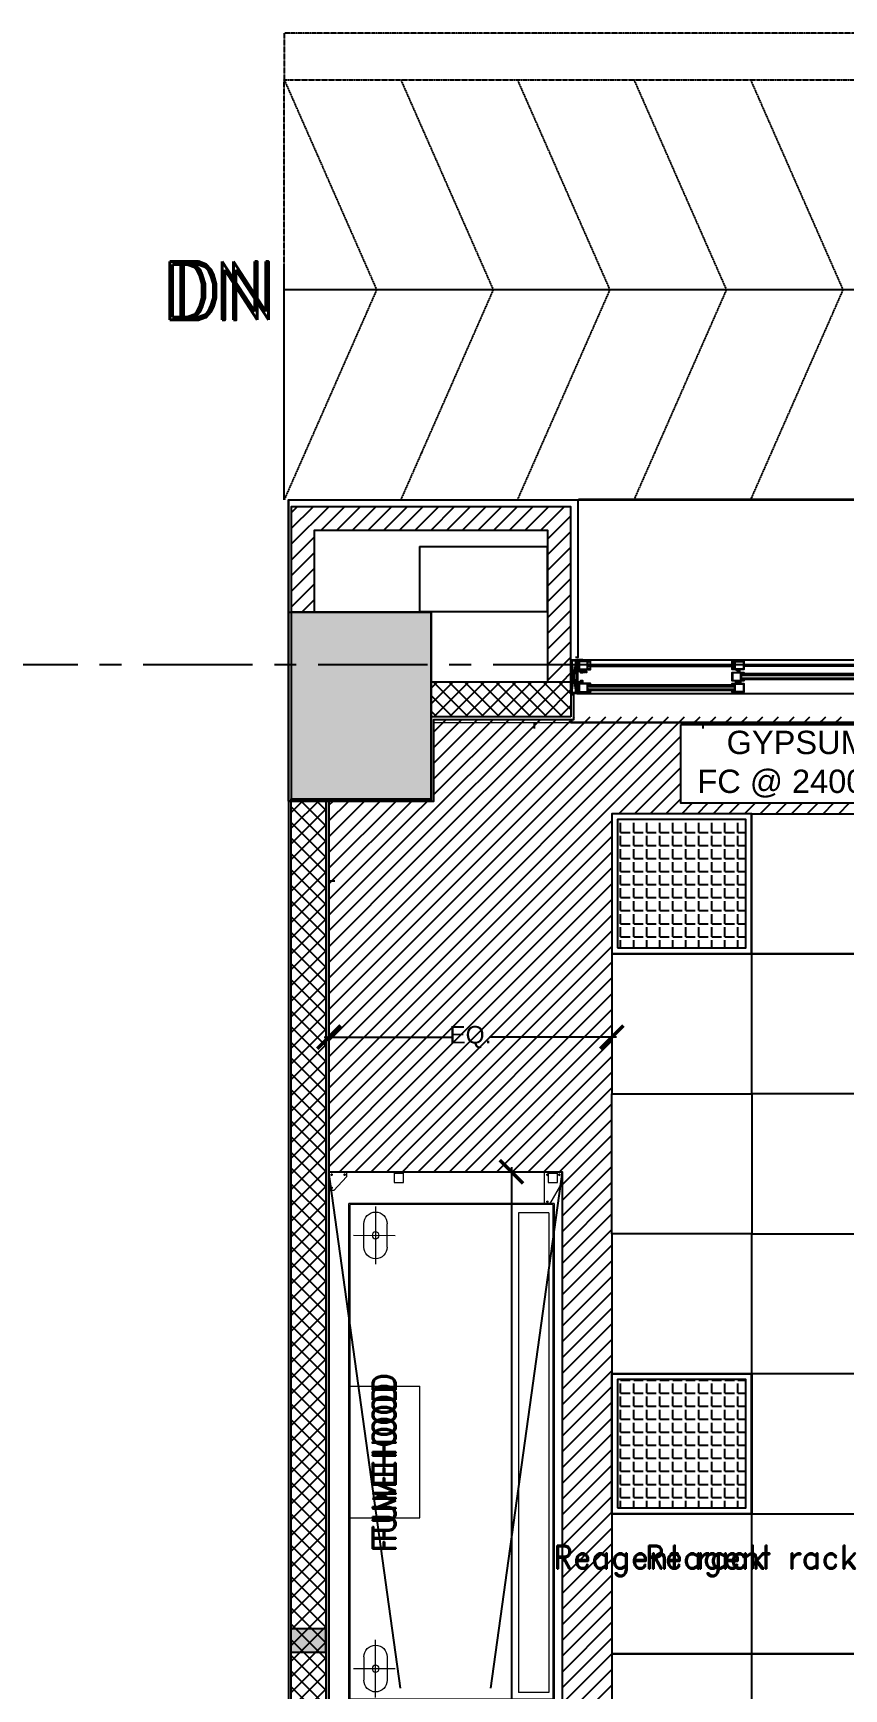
# Model space of a CAD drawing. Header units: millimetres. Extents: x -661525 to 498941, y 282148 to 1359693.
# Drawn here: x -349733 to -346255, y 449637 to 456733 of the extents above; entities that cross this region are included whole.
import ezdxf

# ---------------------------------------------------------------- set-up
doc = ezdxf.new("R2010")
doc.units = ezdxf.units.MM
doc.header["$LTSCALE"] = 2.5
doc.header["$PDMODE"] = 35
doc.header["$PDSIZE"] = 15
doc.linetypes.add('CENTER', pattern=[2, 1.25, -0.25, 0.25, -0.25])
doc.linetypes.add('HIDDEN', pattern=[0.375, 0.25, -0.125])
doc.layers.get('0').update_dxf_attribs({"linetype": 'CONTINUOUS'})
doc.layers.get('DEFPOINTS').update_dxf_attribs({"linetype": 'CONTINUOUS'})
for name, color, linetype in [('A-ALU-SECTION', 11, 'CONTINUOUS'), ('A-ANNO-GRID', 5, 'CENTER'), ('A-ANNO-TEXT', 7, 'CONTINUOUS'), ('A-COLS', 7, 'CONTINUOUS'), ('A-COLS-PATT', 252, 'CONTINUOUS'), ('A-ELEV', 8, 'CONTINUOUS'), ('A-ELEV-MEDM', 34, 'CONTINUOUS'), ('A-ELEV-THIN', 8, 'CONTINUOUS'), ('A-FLOR', 13, 'CONTINUOUS'), ('A-GLAZ', 5, 'CONTINUOUS'), ('A-WALL', 8, 'CONTINUOUS'), ('A-WALL-1', 8, 'CONTINUOUS'), ('A-WALL-125', 30, 'CONTINUOUS'), ('A-WALL-2', 8, 'CONTINUOUS'), ('A-WALL-JAMB', 11, 'CONTINUOUS'), ('A-WALL-PATT-125', 8, 'CONTINUOUS'), ('A-WALL-PATT-150', 8, 'CONTINUOUS'), ('A-WALL-PLAS', 8, 'CONTINUOUS'), ('CEILING', 11, 'CONTINUOUS'), ('I-FURN', 14, 'CONTINUOUS'), ('I-SECT', 3, 'CONTINUOUS')]:
    doc.layers.add(name, color=color, linetype=linetype)
for name, color, linetype, lineweight in [('DIM', 47, 'CONTINUOUS', 18), ('DOORS', 10, 'CONTINUOUS', 9), ('lab furniture', 34, 'CONTINUOUS', 18), ('Wall - Stone Hatch', 252, 'CONTINUOUS', 13)]:
    doc.layers.add(name, color=color, linetype=linetype, lineweight=lineweight)
doc.styles.add('ARIAL', font='arial.ttf')
doc.styles.add('COMPLEX', font='complex.shx', dxfattribs={"width": 0.8})
doc.styles.add('ROMAND', font='ROMAND')
doc.dimstyles.new('TICK100', dxfattribs={"dimtxt": 250, "dimasz": 200, "dimexe": 150, "dimexo": 10, "dimgap": 50, "dimtad": 0, "dimdec": 0, "dimrnd": 5, "dimzin": 1, "dimdsep": 46, "dimtxsty": 'COMPLEX', "dimblk1": 'ARCHTICK', "dimblk2": 'ARCHTICK', "dimsah": 1, "dimcen": 0.09375, "dimdle": 150, "dimclrd": 11, "dimclre": 11, "dimclrt": 7, "dimadec": 0, "dimazin": 0, "dimtfac": 1, "dimtdec": 0, "dimtofl": 0, "dimtmove": 0, "dimatfit": 3, "dimldrblk": 'OPEN90', "dimfxl": 1, "dimtolj": 1, "dimtzin": 1, "dimarcsym": 0})
doc.dimstyles.new('TICK200', dxfattribs={"dimtxt": 1000, "dimasz": 700, "dimexe": 40, "dimexo": 0, "dimgap": 100, "dimtad": 0, "dimdec": 0, "dimzin": 1, "dimdsep": 46, "dimtxsty": 'COMPLEX', "dimblk1": 'ARCHTICK', "dimblk2": 'ARCHTICK', "dimsah": 1, "dimcen": 0.09375, "dimdle": 40, "dimclrd": 11, "dimclre": 11, "dimclrt": 7, "dimadec": 0, "dimazin": 0, "dimtfac": 1, "dimtdec": 0, "dimtofl": 0, "dimtmove": 0, "dimatfit": 3, "dimldrblk": 'ARCHTICK', "dimfxl": 1, "dimtolj": 1, "dimtzin": 1, "dimarcsym": 0})
pattern_1 = [(45, (2e-09, -328214.335), (-33.6759605, 33.6759605), []), (135, (2e-09, -328214.335), (-33.6759605, -33.6759605), [])]

# ---------------------------------------------------------------- blocks, each defined once
blk = doc.blocks.new('LIGHTS')
at = {"layer": 'CEILING', "transparency": 33554687}
h = blk.add_hatch(dxfattribs=at)
h.set_pattern_fill('ANGLE', color=40, scale=8)
h.set_pattern_definition([(0, (-357159.19, 594292.36), (0, 55.88), [40.64, -15.24]), (90, (-357159.19, 594292.36), (-55.88, 3e-15), [40.64, -15.24])])
h.paths.add_polyline_path([(-357709.2, 594292.4), (-357159.2, 594292.4), (-357159.2, 594842.4), (-357709.2, 594842.4)])
at = {"layer": 'CEILING', "color": 40}
for points in [[(-357734.2, 594267.4), (-357134.2, 594267.4), (-357134.2, 594867.4), (-357734.2, 594867.4)], [(-357709.2, 594292.4), (-357159.2, 594292.4), (-357159.2, 594842.4), (-357709.2, 594842.4)]]:
    blk.add_lwpolyline(points, close=True, dxfattribs=at)
blk = doc.blocks.new('_ARCHTICK')
at = {"color": 0, "linetype": 'ByBlock', "const_width": 0.15}
blk.add_lwpolyline([(-0.5, -0.5), (0.5, 0.5)], dxfattribs=at)
blk = doc.blocks.new('*D175')
at = {"layer": 'CEILING', "color": 8, "lineweight": -2, "transparency": 16777216}
for p, q in [((-348483.6, 452429.9), (-347938.7, 452429.9)), ((-348463.6, 452432.9), (-348463.6, 452409.9)), ((-347230.6, 452429.9), (-347775.6, 452429.9)), ((-347250.6, 452432.9), (-347250.6, 452409.9))]:
    blk.add_line(p, q, dxfattribs=at)
at = {"layer": 'DEFPOINTS', "color": 0, "transparency": 16777216}
for p in [(-348463.6, 452432.9), (-347250.6, 452432.9), (-347250.6, 452429.9)]:
    blk.add_point(p, dxfattribs=at)
at = {"layer": 'CEILING', "color": 8, "lineweight": -2, "transparency": 16777216, "xscale": 100, "yscale": 100, "zscale": 100, "rotation": 180}
blk.add_blockref('_ARCHTICK', (-348463.6, 452429.9), dxfattribs=at)
at = {"layer": 'CEILING', "color": 8, "lineweight": -2, "transparency": 16777216, "xscale": 100, "yscale": 100, "zscale": 100}
blk.add_blockref('_ARCHTICK', (-347250.6, 452429.9), dxfattribs=at)
at = {"layer": 'CEILING', "color": 1, "transparency": 16777216, "insert": (-347857.1, 452429.9), "char_height": 75, "attachment_point": 5, "style": 'ARIAL'}
blk.add_mtext('\\A1;EQ.', dxfattribs=at)
blk = doc.blocks.new('*D176')
at = {"layer": 'CEILING', "color": 8, "lineweight": -2, "transparency": 16777216}
for p, q in [((-347713.6, 451852.9), (-347661, 451852.9)), ((-347681, 451872.9), (-347681, 448364.3)), ((-347681, 444632.9), (-347681, 448141.5)), ((-347681, 444652.9), (-347661, 444652.9))]:
    blk.add_line(p, q, dxfattribs=at)
at = {"layer": 'DEFPOINTS', "color": 0, "transparency": 16777216}
for p in [(-347713.6, 451852.9), (-347681, 444652.9), (-347681, 444652.9)]:
    blk.add_point(p, dxfattribs=at)
at = {"layer": 'CEILING', "color": 8, "lineweight": -2, "transparency": 16777216, "xscale": 100, "yscale": 100, "zscale": 100}
for p, rotation in [((-347681, 451852.9), 90), ((-347681, 444652.9), 270)]:
    blk.add_blockref('_ARCHTICK', p, dxfattribs=dict(at, rotation=rotation))
at = {"layer": 'CEILING', "color": 1, "transparency": 16777216, "insert": (-347681, 448252.9), "char_height": 75, "attachment_point": 5, "rotation": 90, "style": 'ARIAL'}
blk.add_mtext('\\A1;7200', dxfattribs=at)
blk = doc.blocks.new('1800')
at = {"layer": 'lab furniture', "color": 8, "ltscale": 20}
for p, q in [((38363624.5, 110655.2), (38363584.5, 110655.2)), ((38363624.5, 110655.2), (38363584.5, 110655.2)), ((38363584.5, 110615.2), (38363584.5, 110655.2)), ((38363624.5, 110615.2), (38363624.5, 110655.2)), ((38365934.5, 110655.2), (38365974.5, 110655.2)), ((38365934.5, 110615.2), (38365934.5, 110655.2)), ((38365974.5, 110615.2), (38365974.5, 110655.2)), ((38363584.5, 110615.2), (38363624.5, 110615.2)), ((38365974.5, 110615.2), (38365934.5, 110615.2)), ((38363624.5, 109995.2), (38363584.5, 109995.2)), ((38363584.5, 109955.2), (38363584.5, 109995.2)), ((38363624.5, 109955.2), (38363624.5, 109995.2)), ((38365934.5, 109995.2), (38365974.5, 109995.2)), ((38365934.5, 109955.2), (38365934.5, 109995.2)), ((38365974.5, 109955.2), (38365974.5, 109995.2)), ((38363584.5, 109955.2), (38363624.5, 109955.2)), ((38365974.5, 109955.2), (38365934.5, 109955.2))]:
    blk.add_line(p, q, dxfattribs=at)
at = {"layer": 'lab furniture', "color": 8}
for p, q in [((38363586.4, 110663.2), (38363596.5, 110663.2)), ((38363591.5, 110668.3), (38363591.5, 110658.1)), ((38365972.5, 110663.2), (38365962.4, 110663.2)), ((38365967.5, 110668.3), (38365967.5, 110658.1)), ((38363586.4, 110612.2), (38363596.5, 110612.2)), ((38363591.5, 110617.3), (38363591.5, 110607.1)), ((38363702.4, 110612.2), (38363712.5, 110612.2)), ((38363707.5, 110617.3), (38363707.5, 110607.1)), ((38365972.5, 110612.2), (38365962.4, 110612.2)), ((38365967.5, 110617.3), (38365967.5, 110607.1)), ((38363579.5, 110125.2), (38363579.5, 109675.2)), ((38364497, 109765.3), (38364497, 110065.2)), ((38364497, 110065.2), (38365062, 110065.2)), ((38365062, 109765.3), (38365062, 110065.2)), ((38363579.5, 109677.5), (38363579.5, 109748.2)), ((38363586.1, 109742.3), (38363596.2, 109742.3)), ((38363591.1, 109747.4), (38363591.1, 109737.2)), ((38365062, 109765.3), (38364497, 109765.3)), ((38365972.9, 109742.3), (38365962.7, 109742.3)), ((38365967.9, 109747.4), (38365967.9, 109737.2)), ((38365979.5, 109677.5), (38365979.5, 109748.2)), ((38365979.5, 109677.5), (38365979.5, 109748.2)), ((38363657.2, 109675.2), (38363581.7, 109675.2)), ((38363586.1, 109686.8), (38363596.2, 109686.8)), ((38363591.1, 109691.9), (38363591.1, 109681.7)), ((38363642.9, 109686.8), (38363653, 109686.8)), ((38363647.9, 109691.9), (38363647.9, 109681.7)), ((38365901.7, 109675.2), (38365977.2, 109675.2)), ((38365916.1, 109686.8), (38365905.9, 109686.8)), ((38365911, 109691.9), (38365911, 109681.7)), ((38365972.9, 109686.8), (38365962.7, 109686.8)), ((38365967.9, 109691.9), (38365967.9, 109681.7))]:
    blk.add_line(p, q, dxfattribs=at)
at = {"layer": 'lab furniture', "color": 8, "ltscale": 40}
for p, q in [((38363625.4, 110674.7), (38363717.5, 110621.4)), ((38363715.5, 110600.2), (38363583.5, 110600.2)), ((38363719.5, 110617.9), (38363719.5, 110604.2)), ((38363581.7, 109750.4), (38363598.5, 109750.4)), ((38363599.9, 109749.9), (38363658.8, 109695.9)), ((38365959, 109749.9), (38365900.1, 109695.9)), ((38365977.2, 109750.4), (38365960.5, 109750.4)), ((38363659.5, 109694.3), (38363659.5, 109677.5)), ((38365899.5, 109694.3), (38365899.5, 109677.5))]:
    blk.add_line(p, q, dxfattribs=at)
at = {"layer": 'lab furniture', "color": 8, "ltscale": 300}
for p, q in [((38365844.5, 110641.2), (38363714.5, 110641.2)), ((38363714.5, 110641.2), (38363714.5, 109761.2)), ((38365839.5, 110636.2), (38363719.5, 110636.2)), ((38363719.5, 110636.2), (38363719.5, 109766.2)), ((38365839.5, 110636.2), (38365839.5, 109766.2)), ((38365933.5, 110674.7), (38365841.5, 110621.4)), ((38365844.5, 110641.2), (38365844.5, 109761.2)), ((38365803.9, 110618.7), (38363748.9, 110618.7)), ((38365803.9, 110618.7), (38365803.9, 110488.7)), ((38365839.5, 110617.9), (38365839.5, 110604.2)), ((38365843.5, 110600.2), (38365975.5, 110600.2)), ((38365856.5, 110612.2), (38365846.4, 110612.2)), ((38365851.5, 110617.3), (38365851.5, 110607.1)), ((38365803.9, 110488.7), (38363748.9, 110488.7)), ((38363714.5, 109761.2), (38365844.5, 109761.2)), ((38363719.5, 109766.2), (38365839.5, 109766.2))]:
    blk.add_line(p, q, dxfattribs=at)
at = {"layer": 'lab furniture', "color": 8, "ltscale": 85}
for p, q in [((38363748.9, 110618.7), (38363748.9, 110488.7)), ((38363901.2, 109925.2), (38363801.2, 109925.2)), ((38365657.8, 109925.2), (38365757.8, 109925.2)), ((38363901.2, 109825.2), (38363801.2, 109825.2)), ((38365657.8, 109825.2), (38365757.8, 109825.2))]:
    blk.add_line(p, q, dxfattribs=at)
at = {"layer": 'lab furniture', "color": 8, "ltscale": 30}
for p, q in [((38363850.9, 109781.2), (38363851.2, 109959.7)), ((38365708, 109781.2), (38365707.8, 109959.7)), ((38363727.9, 109875.2), (38363974.4, 109875.2)), ((38365831, 109875.2), (38365584.5, 109875.2))]:
    blk.add_line(p, q, dxfattribs=at)
at = {"layer": 'lab furniture', "color": 8}
blk.add_lwpolyline([(38363579.5, 110675.2), (38363579.5, 109675.2), (38365979.5, 109675.2), (38365979.5, 110675.2)], close=True, dxfattribs=at)
at = {"layer": 'lab furniture', "color": 8, "ltscale": 40}
for centre in [(38363591.5, 110663.2), (38365967.5, 110663.2), (38363591.5, 110612.2), (38363707.5, 110612.2), (38365967.5, 110612.2), (38363591.1, 109742.3), (38365967.8, 109742.3), (38363591.1, 109686.8), (38363647.9, 109686.8), (38365911, 109686.8), (38365967.8, 109686.8)]:
    blk.add_circle(centre, 2.5, dxfattribs=at)
at = {"layer": 'lab furniture', "color": 8, "ltscale": 300}
blk.add_circle((38365851.5, 110612.2), 2.5, dxfattribs=at)
at = {"layer": 'lab furniture', "color": 8, "ltscale": 85}
for centre in [(38363851.2, 109875.2), (38365707.8, 109875.2)]:
    blk.add_circle(centre, 15, dxfattribs=at)
at = {"layer": 'lab furniture', "color": 8, "ltscale": 40}
for centre, radius, start, end in [((38363623.4, 110671.2), 4, 59.93142, 90), ((38363715.5, 110604.2), 4, 270, 0), ((38363715.5, 110617.9), 4, 0, 59.93142), ((38365975.5, 110604.2), 4, 270, 0), ((38363581.7, 109748.2), 2.27, 90, 180), ((38363598.5, 109748.2), 2.27, 47.50289, 90), ((38365960.5, 109748.2), 2.27, 90, 132.49711), ((38365977.2, 109748.2), 2.27, 0, 90), ((38365981.7, 109748.2), 2.27, 90, 180), ((38363657.2, 109677.5), 2.27, 270, 0), ((38363657.2, 109694.3), 2.27, 0, 47.50289), ((38365901.7, 109694.3), 2.27, 132.49711, 180), ((38365901.7, 109677.5), 2.27, 180, 270)]:
    blk.add_arc(centre, radius, start, end, dxfattribs=at)
at = {"layer": 'lab furniture', "color": 8}
for centre, start, end in [((38365935.5, 110671.2), 90, 120.06858), ((38363583.5, 110604.2), 180, 270)]:
    blk.add_arc(centre, 4, start, end, dxfattribs=at)
at = {"layer": 'lab furniture', "color": 8, "ltscale": 300}
for centre, start, end in [((38365843.5, 110617.9), 120.06858, 180), ((38365843.5, 110604.2), 180, 270)]:
    blk.add_arc(centre, 4, start, end, dxfattribs=at)
at = {"layer": 'lab furniture', "color": 8, "ltscale": 85}
for centre, start, end in [((38363801.2, 109875.2), 90, 270), ((38363901.2, 109875.2), 270, 90), ((38365657.8, 109875.2), 90, 270), ((38365757.8, 109875.2), 270, 90)]:
    blk.add_arc(centre, 50, start, end, dxfattribs=at)

msp = doc.modelspace()

# ---------------------------------------------------------------- hatches: boundary and pattern name
at = {"layer": 'A-COLS-PATT'}
h = msp.add_hatch(color=254, dxfattribs=at)
h.dxf.hatch_style = 1
h.paths.add_polyline_path([(-348025.6, 454251.8), (-348625.6, 454251.8), (-348625.6, 453451.8), (-348025.6, 453451.8)])
h = msp.add_hatch(color=254, dxfattribs=at)
h.dxf.hatch_style = 1
h.paths.add_polyline_path([(-348626.9, 449794), (-348476.9, 449794), (-348476.9, 449894), (-348626.9, 449894)])
at = {"layer": 'A-WALL-PATT-125'}
h = msp.add_hatch(dxfattribs=at)
h.set_pattern_fill('ANSI31', color=254, scale=15, angle=360, style=0)
h.set_pattern_definition([(45, (255900.177, -437222.61), (-33.6759605, 33.6759605), [])])
h.paths.add_polyline_path([(-347425.6, 453952.8), (-347425.6, 454702.8), (-348625.6, 454702.8), (-348625.6, 454252.8), (-348525.6, 454252.8), (-348525.6, 454602.8), (-347525.6, 454602.8), (-347525.6, 453952.8)])
at = {"layer": 'A-WALL-PATT-150'}
h = msp.add_hatch(dxfattribs=at)
h.set_pattern_fill('ANSI37', color=254, scale=15, angle=360, style=0)
h.set_pattern_definition(pattern_1)
h.paths.add_polyline_path([(-347425.6, 453802.8), (-348025.6, 453802.8), (-348025.6, 453952.8), (-347425.6, 453952.8)])
h = msp.add_hatch(dxfattribs=at)
h.set_pattern_fill('ANSI37', color=254, scale=15, angle=360, style=0)
h.set_pattern_definition(pattern_1)
h.paths.add_polyline_path([(-348625.6, 442330.7), (-348475.6, 442330.7), (-348475.6, 453451.8), (-348625.6, 453451.8)])
at = {"layer": 'Wall - Stone Hatch'}
h = msp.add_hatch(dxfattribs=at)
h.set_pattern_fill('ANSI36', color=254, scale=0.8, angle=90, style=0)
h.set_pattern_definition([(135, (-1056721.9125, -2728842.9407), (-4.9391408666, 1.3470384182), [6.35, -1.27, 0, -1.27])])
h.paths.add_polyline_path([(-347403.6, 454043.8), (-347403.6, 453905.8), (-347422.6, 453905.8), (-347422.6, 454043.8)], flags=16)
h.paths.add_polyline_path([(-347400.6, 454046.8), (-347400.6, 453902.8), (-347425.6, 453902.8), (-347425.6, 454046.8)])

# ---------------------------------------------------------------- linework, layer by layer
at = {"layer": 'A-ALU-SECTION', "color": 254}
for points in [[(-347341.6, 454018.5), (-347343, 454018.5), (-347343, 454006.2), (-347353, 454006.2), (-347353, 454039.4), (-347343, 454039.4), (-347343, 454027.1), (-347341.6, 454027.1), (-347341.6, 454040.8), (-347391.6, 454040.8), (-347391.6, 454004.8), (-347372.8, 454004.8), (-347372.8, 453993.8), (-347369.6, 453993.8), (-347369.6, 453995.6), (-347371, 453995.6), (-347371, 453996.8), (-347366.6, 453996.8), (-347366.6, 453995.6), (-347367.6, 453995.6), (-347367.6, 453993.8), (-347364.8, 453993.8), (-347364.8, 453996.8), (-347363.2, 453996.8), (-347361.2, 453993.8), (-347357.9, 453993.8), (-347357.9, 453995.6), (-347360.2, 453995.6), (-347362.2, 453998.6), (-347371, 453998.6), (-347371, 454004.8), (-347341.6, 454004.8), (-347341.6, 454018.5)], [(-347354.4, 454039.4), (-347390.2, 454039.4), (-347390.2, 454006.2), (-347354.4, 454006.2), (-347354.4, 454039.4)], [(-346733.6, 454018.5), (-346732.2, 454018.5), (-346732.2, 454006.2), (-346722.2, 454006.2), (-346722.2, 454039.4), (-346732.2, 454039.4), (-346732.2, 454027.1), (-346733.6, 454027.1), (-346733.6, 454040.8), (-346683.6, 454040.8), (-346683.6, 454004.8), (-346733.6, 454004.8), (-346733.6, 454018.5)], [(-346720.8, 454039.4), (-346685, 454039.4), (-346685, 454006.2), (-346720.8, 454006.2), (-346720.8, 454039.4)], [(-346683.6, 453988.1), (-346685, 453988.1), (-346685, 453991.4), (-346695, 453991.4), (-346695, 453958.2), (-346685, 453958.2), (-346685, 453961.5), (-346683.6, 453961.5), (-346683.6, 453956.8), (-346716.9, 453956.8), (-346716.9, 453950.6), (-346708.1, 453950.6), (-346706.1, 453947.6), (-346703.8, 453947.6), (-346703.8, 453945.8), (-346707.1, 453945.8), (-346709.1, 453948.8), (-346710.7, 453948.8), (-346710.7, 453945.8), (-346713.5, 453945.8), (-346713.5, 453947.6), (-346712.5, 453947.6), (-346712.5, 453948.8), (-346716.9, 453948.8), (-346716.9, 453947.6), (-346715.5, 453947.6), (-346715.5, 453945.8), (-346718.7, 453945.8), (-346718.7, 453956.8), (-346733.6, 453956.8), (-346733.6, 453992.8), (-346704.2, 453992.8), (-346704.2, 453999), (-346713.1, 453999), (-346715.1, 454002), (-346717.3, 454002), (-346717.3, 454003.8), (-346714.1, 454003.8), (-346712.1, 454000.8), (-346710.4, 454000.8), (-346710.4, 454003.8), (-346707.6, 454003.8), (-346707.6, 454002), (-346708.6, 454002), (-346708.6, 454000.8), (-346704.2, 454000.8), (-346704.2, 454002), (-346705.6, 454002), (-346705.6, 454003.8), (-346702.4, 454003.8), (-346702.4, 453992.8), (-346683.6, 453992.8), (-346683.6, 453988.1)], [(-346733.6, 453913.5), (-346732.2, 453913.5), (-346732.2, 453910.2), (-346722.2, 453910.2), (-346722.2, 453943.4), (-346732.2, 453943.4), (-346732.2, 453940.1), (-346733.6, 453940.1), (-346733.6, 453944.8), (-346700.4, 453944.8), (-346700.4, 453951), (-346709.2, 453951), (-346711.2, 453954), (-346713.5, 453954), (-346713.5, 453955.8), (-346710.2, 453955.8), (-346708.2, 453952.8), (-346706.6, 453952.8), (-346706.6, 453955.8), (-346703.8, 453955.8), (-346703.8, 453954), (-346704.8, 453954), (-346704.8, 453952.8), (-346700.4, 453952.8), (-346700.4, 453954), (-346701.8, 453954), (-346701.8, 453955.8), (-346698.6, 453955.8), (-346698.6, 453944.8), (-346683.6, 453944.8), (-346683.6, 453908.8), (-346733.6, 453908.8), (-346733.6, 453913.5)], [(-346696.4, 453991.4), (-346732.2, 453991.4), (-346732.2, 453958.2), (-346696.4, 453958.2), (-346696.4, 453991.4)], [(-347341.6, 453913.5), (-347343, 453913.5), (-347343, 453910.2), (-347353, 453910.2), (-347353, 453943.4), (-347343, 453943.4), (-347343, 453940.1), (-347341.6, 453940.1), (-347341.6, 453944.8), (-347391.6, 453944.8), (-347391.6, 453908.8), (-347341.6, 453908.8), (-347341.6, 453913.5)], [(-347354.4, 453943.4), (-347390.2, 453943.4), (-347390.2, 453910.2), (-347354.4, 453910.2), (-347354.4, 453943.4)], [(-346720.8, 453943.4), (-346685, 453943.4), (-346685, 453910.2), (-346720.8, 453910.2), (-346720.8, 453943.4)]]:
    msp.add_lwpolyline(points, dxfattribs=at)
msp.add_lwpolyline([(-346727.4, 454025.8), (-347347.9, 454025.8), (-347347.9, 454019.8), (-346727.4, 454019.8)], close=True, dxfattribs=at)
at = {"layer": 'A-ANNO-GRID', "color": 252, "ltscale": 150}
msp.add_line((-399510, 454026.8), (-318617.7, 454026.8), dxfattribs=at)
at = {"layer": 'A-ANNO-TEXT', "color": 254}
msp.add_lwpolyline([(-341805.6, 455632.8), (-348655.6, 455632.8)], dxfattribs=at)
at = {"layer": 'A-ANNO-TEXT'}
msp.add_lwpolyline([(-348025.6, 454251.8), (-348025.6, 453440.8), (-348637.6, 453440.8), (-348637.6, 454251.8)], close=True, dxfattribs=at)
at = {"layer": 'A-COLS', "color": 254}
for points in [[(-348025.6, 454251.8), (-348625.6, 454251.8), (-348625.6, 453451.8), (-348025.6, 453451.8)], [(-348626.9, 449794), (-348476.9, 449794), (-348476.9, 449894), (-348626.9, 449894)]]:
    msp.add_lwpolyline(points, close=True, dxfattribs=at)
at = {"layer": 'A-ELEV', "color": 254}
msp.add_line((-347395.6, 454732.8), (-344655.6, 454732.8), dxfattribs=at)
at = {"layer": 'A-ELEV'}
msp.add_line((-347393, 454734.8), (-344653, 454734.8), dxfattribs=at)
at = {"layer": 'A-ELEV', "color": 254}
msp.add_lwpolyline([(-347425.6, 453790.8), (-347425.6, 453777.8), (-344637.6, 453777.8)], dxfattribs=at)
at = {"layer": 'A-ELEV'}
msp.add_lwpolyline([(-347423, 453792.8), (-347423, 453779.8), (-344635, 453779.8)], dxfattribs=at)
at = {"layer": 'A-ELEV-MEDM', "color": 254}
for centre, start, end in [((-347345, 454025.8), 359.70813, 180.29282), ((-347345, 454019.8), 179.70718, 0.29187), ((-347342.3, 454025.8), 359.1234, 180.87754), ((-347342.3, 454019.8), 179.12246, 0.8766), ((-347339.7, 454025.8), 359.1234, 180.87754), ((-347339.7, 454019.8), 179.12246, 0.8766), ((-346735.6, 454025.8), 359.12246, 180.8766), ((-346735.6, 454019.8), 179.1234, 0.87754), ((-346732.9, 454025.8), 359.12246, 180.8766), ((-346732.9, 454019.8), 179.1234, 0.87754), ((-346730.3, 454025.8), 359.70718, 180.29187), ((-346730.3, 454019.8), 179.70813, 0.29282), ((-346687, 453986.8), 359.70718, 180.29187), ((-346687, 453962.8), 179.70718, 0.29187), ((-346684.3, 453986.8), 359.12246, 180.8766), ((-346684.3, 453962.8), 179.12246, 0.8766), ((-346681.7, 453986.8), 359.12246, 180.8766), ((-346681.7, 453962.8), 179.12246, 0.8766), ((-347345, 453938.8), 359.70718, 180.29187), ((-347345, 453914.8), 179.70718, 0.29187), ((-347342.3, 453938.8), 359.12246, 180.8766), ((-347342.3, 453914.8), 179.12246, 0.8766), ((-347339.7, 453938.8), 359.12246, 180.8766), ((-347339.7, 453914.8), 179.12246, 0.8766), ((-346735.6, 453938.8), 359.1234, 180.87754), ((-346735.6, 453914.8), 179.1234, 0.87754), ((-346732.9, 453938.8), 359.1234, 180.87754), ((-346732.9, 453914.8), 179.1234, 0.87754), ((-346730.3, 453938.8), 359.70813, 180.29282), ((-346730.3, 453914.8), 179.70813, 0.29282)]:
    msp.add_arc(centre, 1.34, start, end, dxfattribs=at)
at = {"layer": 'A-ELEV-THIN', "color": 254}
for p, q in [((-347403.6, 453905.8), (-347422.6, 454043.8)), ((-347422.6, 453905.8), (-347403.6, 454043.8)), ((-347374.6, 454046.8), (-344676.6, 454046.8)), ((-345367.6, 454025.8), (-346683.6, 454025.8)), ((-345367.6, 454019.8), (-346683.6, 454019.8)), ((-347374.6, 453902.8), (-344676.6, 453902.8))]:
    msp.add_line(p, q, dxfattribs=at)
at = {"layer": 'A-FLOR', "color": 254}
msp.add_line((-348655.6, 454732.8), (-348655.6, 455732.8), dxfattribs=at)
at = {"layer": 'A-FLOR', "color": 254, "linetype": 'HIDDEN', "ltscale": 2}
for points in [[(-348655.6, 456532.8), (-341455.6, 456532.8), (-341455.6, 456732.8), (-348655.6, 456732.8), (-348655.6, 456532.8)], [(-348655.6, 456532.8), (-348259.2, 455632.8), (-348655.6, 454732.8)], [(-348655.6, 454732.8), (-348655.6, 456532.8)], [(-348155.6, 456532.8), (-347759.2, 455632.8), (-348155.6, 454732.8)], [(-347655.6, 456532.8), (-347259.2, 455632.8), (-347655.6, 454732.8)], [(-347155.6, 456532.8), (-346759.2, 455632.8), (-347155.6, 454732.8)], [(-346655.6, 456532.8), (-346259.2, 455632.8), (-346655.6, 454732.8)]]:
    msp.add_lwpolyline(points, dxfattribs=at)
at = {"layer": 'A-GLAZ', "color": 254}
for points in [[(-346069.4, 453986.8), (-346689.9, 453986.8), (-346689.9, 453980.8), (-346069.4, 453980.8)], [(-346069.4, 453962.8), (-346689.9, 453962.8), (-346689.9, 453968.8), (-346069.4, 453968.8)], [(-346727.4, 453938.8), (-347347.9, 453938.8), (-347347.9, 453932.8), (-346727.4, 453932.8)], [(-346727.4, 453914.8), (-347347.9, 453914.8), (-347347.9, 453920.8), (-346727.4, 453920.8)]]:
    msp.add_lwpolyline(points, close=True, dxfattribs=at)
at = {"layer": 'A-WALL', "color": 254}
msp.add_lwpolyline([(-347425.6, 453952.8), (-347425.6, 454702.8), (-348625.6, 454702.8), (-348625.6, 454252.8), (-348525.6, 454252.8), (-348525.6, 454602.8), (-347525.6, 454602.8), (-347525.6, 453952.8), (-347425.6, 453952.8)], dxfattribs=at)
at = {"layer": 'A-WALL-1', "color": 254}
msp.add_lwpolyline([(-347425.6, 453802.8), (-348025.6, 453802.8), (-348025.6, 453952.8), (-347425.6, 453952.8)], close=True, dxfattribs=at)
at = {"layer": 'A-WALL-125', "color": 254}
for p, q in [((-348075.1, 454532.8), (-347525.6, 454532.8)), ((-348075.1, 454532.8), (-348075.1, 454252.8)), ((-347525.6, 454252.8), (-347525.6, 454532.8)), ((-347525.6, 454252.8), (-348075.1, 454252.8))]:
    msp.add_line(p, q, dxfattribs=at)
at = {"layer": 'A-WALL-2', "color": 254}
for p, q in [((-348625.6, 442330.7), (-348625.6, 453451.8)), ((-348475.6, 442330.7), (-348475.6, 453451.8))]:
    msp.add_line(p, q, dxfattribs=at)
at = {"layer": 'A-WALL-JAMB', "color": 254}
msp.add_lwpolyline([(-347400.6, 454046.8), (-347400.6, 453902.8), (-347425.6, 453902.8), (-347425.6, 454046.8), (-347400.6, 454046.8)], dxfattribs=at)
msp.add_lwpolyline([(-347403.6, 454043.8), (-347403.6, 453905.8), (-347422.6, 453905.8), (-347422.6, 454043.8)], close=True, dxfattribs=at)
at = {"layer": 'A-WALL-PLAS', "color": 254}
msp.add_line((-348637.6, 453440.8), (-348637.6, 442296.7), dxfattribs=at)
for points in [[(-348637.6, 454043.2), (-348637.6, 454056.8), (-348637.6, 454732.8), (-347395.6, 454732.8), (-347395.6, 454056.8), (-347405.6, 454056.8)], [(-348637.6, 454732.8), (-348637.6, 453440.8), (-348013.6, 453440.8), (-348013.6, 453790.8), (-347413.6, 453790.8), (-347413.6, 453896.8), (-347419.6, 453896.8), (-347419.6, 453902.8)], [(-348463.6, 453439.8), (-348463.6, 442342.7), (-348013.6, 442342.7), (-348013.6, 441743.7)], [(-347700.1, 441781), (-348014.5, 441753.6), (-348013.6, 442342.7), (-348463.6, 442342.7), (-348463.6, 453439.8)]]:
    msp.add_lwpolyline(points, dxfattribs=at)
at = {"layer": 'CEILING', "color": 254, "transparency": 33554607}
for p, q in [((-348100.6, 453045.7), (-347343.5, 453802.8)), ((-348100.6, 452978.3), (-347276.2, 453802.8)), ((-348100.6, 452911), (-347208.8, 453802.8)), ((-348100.6, 452843.6), (-347141.5, 453802.8)), ((-348100.6, 452776.3), (-347074.1, 453802.8)), ((-348100.6, 452708.9), (-347006.8, 453802.8)), ((-348100.6, 452641.6), (-346939.4, 453802.8)), ((-348100.6, 453315.1), (-347623.9, 453791.8)), ((-348100.6, 453247.7), (-347556.6, 453791.8)), ((-348100.6, 453180.4), (-347489.2, 453791.8)), ((-348100.6, 453113), (-347421.9, 453791.8)), ((-348013.6, 453738.8), (-347960.7, 453791.8)), ((-348013.6, 453671.5), (-347893.3, 453791.8)), ((-348013.6, 453604.1), (-347826, 453791.8)), ((-348013.6, 453536.8), (-347758.6, 453791.8)), ((-348013.6, 453469.4), (-347691.3, 453791.8)), ((-347413.6, 453800), (-347410.9, 453802.8)), ((-346905.8, 453769), (-346872.1, 453802.8)), ((-346838.5, 453769), (-346804.7, 453802.8)), ((-346771.1, 453769), (-346737.3, 453802.8)), ((-346703.7, 453769), (-346670, 453802.8)), ((-346636.4, 453769), (-346602.6, 453802.8)), ((-346569, 453769), (-346535.3, 453802.8)), ((-346501.7, 453769), (-346467.9, 453802.8)), ((-346434.3, 453769), (-346400.6, 453802.8)), ((-346367, 453769), (-346333.2, 453802.8)), ((-346299.6, 453769), (-346265.9, 453802.8)), ((-348100.6, 452574.2), (-346955, 453719.8)), ((-347220.2, 453387.3), (-346955, 453652.5)), ((-347152.8, 453387.3), (-346955, 453585.1)), ((-347085.5, 453387.3), (-346955, 453517.7)), ((-347018.1, 453387.3), (-346955, 453450.4)), ((-348463.6, 453423.5), (-348445.4, 453441.8)), ((-348463.6, 453356.2), (-348378, 453441.8)), ((-348463.6, 453288.8), (-348310.7, 453441.8)), ((-348463.6, 453221.5), (-348243.3, 453441.8)), ((-348463.6, 453154.1), (-348176, 453441.8)), ((-348463.6, 453086.8), (-348108.6, 453441.8)), ((-348463.6, 453019.4), (-348100.6, 453382.4)), ((-348100.6, 453382.4), (-348041.3, 453441.8)), ((-346950.8, 453387.3), (-346905.5, 453432.5)), ((-346883.4, 453387.3), (-346838.2, 453432.5)), ((-346816.1, 453387.3), (-346770.8, 453432.5)), ((-346748.7, 453387.3), (-346703.5, 453432.5)), ((-346681.4, 453387.3), (-346636.1, 453432.5)), ((-346614, 453387.3), (-346568.8, 453432.5)), ((-346546.7, 453387.3), (-346501.4, 453432.5)), ((-346479.3, 453387.3), (-346434.1, 453432.5)), ((-346412, 453387.3), (-346366.7, 453432.5)), ((-346344.6, 453387.3), (-346299.4, 453432.5)), ((-346277.3, 453387.3), (-346232, 453432.5)), ((-348463.6, 452952.1), (-348100.6, 453315.1)), ((-348100.6, 452506.9), (-347250.6, 453356.9)), ((-348463.6, 452884.7), (-348100.6, 453247.7)), ((-348100.6, 452439.5), (-347250.6, 453289.5)), ((-348463.6, 452817.4), (-348100.6, 453180.4)), ((-348100.6, 452372.1), (-347250.6, 453222.1)), ((-348463.6, 452750), (-348100.6, 453113)), ((-348100.6, 452304.8), (-347250.6, 453154.8)), ((-348463.6, 452682.7), (-348100.6, 453045.7)), ((-348100.6, 452237.4), (-347250.6, 453087.4)), ((-348463.6, 452615.3), (-348100.6, 452978.3)), ((-348100.6, 452170.1), (-347250.6, 453020.1)), ((-348100.6, 452102.7), (-347250.6, 452952.7)), ((-348463.6, 452548), (-348100.6, 452911)), ((-348100.6, 452035.4), (-347250.6, 452885.4)), ((-348463.6, 452480.6), (-348100.6, 452843.6)), ((-348100.6, 451968), (-347250.6, 452818)), ((-348463.6, 452413.3), (-348100.6, 452776.3)), ((-348100.6, 451900.7), (-347250.6, 452750.7)), ((-348463.6, 452345.9), (-348100.6, 452708.9)), ((-348081.1, 451852.9), (-347250.6, 452683.3)), ((-348463.6, 452278.6), (-348100.6, 452641.6)), ((-348013.7, 451852.9), (-347250.6, 452616)), ((-348463.6, 452211.2), (-348100.6, 452574.2)), ((-347946.4, 451852.9), (-347250.6, 452548.6)), ((-348463.6, 452143.9), (-348100.6, 452506.9)), ((-347879, 451852.9), (-347250.6, 452481.3)), ((-348463.6, 452076.5), (-348100.6, 452439.5)), ((-347811.7, 451852.9), (-347250.6, 452413.9)), ((-348463.6, 452009.1), (-348100.6, 452372.1)), ((-347744.3, 451852.9), (-347250.6, 452346.6)), ((-348463.6, 451941.8), (-348100.6, 452304.8)), ((-347677, 451852.9), (-347250.6, 452279.2)), ((-348463.6, 451874.4), (-348100.6, 452237.4)), ((-347609.6, 451852.9), (-347250.6, 452211.9)), ((-348417.8, 451852.9), (-348100.6, 452170.1)), ((-348350.5, 451852.9), (-348100.6, 452102.7)), ((-347542.2, 451852.9), (-347250.6, 452144.5)), ((-348283.1, 451852.9), (-348100.6, 452035.4)), ((-347474.9, 451852.9), (-347250.6, 452077.2)), ((-348215.8, 451852.9), (-348100.6, 451968)), ((-347463.6, 451796.8), (-347250.6, 452009.8)), ((-348148.4, 451852.9), (-348100.6, 451900.7)), ((-347463.6, 451729.5), (-347250.6, 451942.5)), ((-347463.6, 451662.1), (-347250.6, 451875.1)), ((-347463.6, 451594.8), (-347250.6, 451807.8)), ((-347463.6, 451527.4), (-347250.6, 451740.4)), ((-347463.6, 451460.1), (-347250.6, 451673.1)), ((-347463.6, 451392.7), (-347250.6, 451605.7)), ((-347463.6, 451325.4), (-347250.6, 451538.4)), ((-347463.6, 451258), (-347250.6, 451471)), ((-347463.6, 451190.6), (-347250.6, 451403.6)), ((-347463.6, 451123.3), (-347250.6, 451336.3)), ((-347463.6, 451055.9), (-347250.6, 451268.9)), ((-347463.6, 450988.6), (-347250.6, 451201.6)), ((-347463.6, 450921.2), (-347250.6, 451134.2)), ((-347463.6, 450853.9), (-347250.6, 451066.9)), ((-347463.6, 450786.5), (-347250.6, 450999.5)), ((-347463.6, 450719.2), (-347250.6, 450932.2)), ((-347463.6, 450651.8), (-347250.6, 450864.8)), ((-347463.6, 450584.5), (-347250.6, 450797.5)), ((-347463.6, 450517.1), (-347250.6, 450730.1)), ((-347463.6, 450449.8), (-347250.6, 450662.8)), ((-347463.6, 450382.4), (-347250.6, 450595.4)), ((-347463.6, 450315.1), (-347250.6, 450528.1)), ((-347463.6, 450247.7), (-347250.6, 450460.7)), ((-347463.6, 450180.4), (-347250.6, 450393.4)), ((-347463.6, 450113), (-347250.6, 450326)), ((-347463.6, 450045.7), (-347250.6, 450258.7)), ((-347463.6, 449978.3), (-347250.6, 450191.3)), ((-347463.6, 449911), (-347250.6, 450124)), ((-347463.6, 449843.6), (-347250.6, 450056.6)), ((-347463.6, 449776.3), (-347250.6, 449989.3)), ((-347463.6, 449708.9), (-347250.6, 449921.9)), ((-347463.6, 449641.6), (-347250.6, 449854.6)), ((-347463.6, 449574.2), (-347250.6, 449787.2)), ((-347463.6, 449506.9), (-347250.6, 449719.9)), ((-347463.6, 449439.5), (-347250.6, 449652.5))]:
    msp.add_line(p, q, dxfattribs=at)
at = {"layer": 'CEILING', "color": 8}
for p, q in [((-348156.2, 449639.6), (-348463.6, 451852.9)), ((-347463.6, 451852.9), (-347771, 449639.6))]:
    msp.add_line(p, q, dxfattribs=at)
at = {"layer": 'CEILING', "color": 1}
msp.add_lwpolyline([(-346955, 453769), (-345390.8, 453769), (-345390.8, 453432.5), (-346955, 453432.5)], close=True, dxfattribs=at)
at = {"layer": 'CEILING'}
for points in [[(-347250.6, 452787.3), (-346650.6, 452787.3), (-346650.6, 453387.3), (-347250.6, 453387.3)], [(-346050.6, 452787.3), (-346650.6, 452787.3), (-346650.6, 453387.3), (-346050.6, 453387.3)], [(-347250.6, 452187.3), (-346650.6, 452187.3), (-346650.6, 452787.3), (-347250.6, 452787.3)], [(-346050.6, 452187.3), (-346650.6, 452187.3), (-346650.6, 452787.3), (-346050.6, 452787.3)], [(-347250.6, 452187.3), (-346650.6, 452187.3), (-346650.6, 451587.3), (-347250.6, 451587.3)], [(-346050.6, 452187.3), (-346650.6, 452187.3), (-346650.6, 451587.3), (-346050.6, 451587.3)], [(-347463.6, 444652.9), (-348463.6, 444652.9), (-348463.6, 451852.9), (-347463.6, 451852.9)], [(-347250.6, 450987.3), (-346650.6, 450987.3), (-346650.6, 451587.3), (-347250.6, 451587.3)], [(-346050.6, 450987.3), (-346650.6, 450987.3), (-346650.6, 451587.3), (-346050.6, 451587.3)], [(-347250.6, 450987.3), (-346650.6, 450987.3), (-346650.6, 450387.3), (-347250.6, 450387.3)], [(-346050.6, 450987.3), (-346650.6, 450987.3), (-346650.6, 450387.3), (-346050.6, 450387.3)], [(-347250.6, 449787.3), (-346650.6, 449787.3), (-346650.6, 450387.3), (-347250.6, 450387.3)], [(-346050.6, 449787.3), (-346650.6, 449787.3), (-346650.6, 450387.3), (-346050.6, 450387.3)], [(-347250.6, 449187.3), (-346650.6, 449187.3), (-346650.6, 449787.3), (-347250.6, 449787.3)], [(-346050.6, 449187.3), (-346650.6, 449187.3), (-346650.6, 449787.3), (-346050.6, 449787.3)]]:
    msp.add_lwpolyline(points, close=True, dxfattribs=at)
at = {"layer": 'DIM', "color": 254}
msp.add_line((-348013.6, 453777.8), (-346749.4, 453777.8), dxfattribs=at)
at = {"layer": 'DOORS', "color": 3}
msp.add_lwpolyline([(-348025.6, 454251.8), (-348025.6, 453440.8), (-348637.6, 453440.8), (-348637.6, 454251.8)], close=True, dxfattribs=at)
at = {"layer": 'I-FURN', "color": 254}
for p, q in [((-347583.8, 453777.9), (-347583.8, 453752.9)), ((-346859.6, 453777.9), (-346859.6, 453752.9)), ((-348463.6, 453099.4), (-348438.6, 453099.4))]:
    msp.add_line(p, q, dxfattribs=at)
at = {"layer": 'I-SECT', "color": 254}
msp.add_lwpolyline([(-347395.6, 453999.8), (-347395.6, 454044.8), (-347384.6, 454044.8), (-347384.6, 454040.8), (-347380.6, 454040.8), (-347380.6, 454042.8), (-347382.6, 454042.8), (-347382.6, 454044.8), (-347376.6, 454044.8), (-347376.6, 454042.8), (-347378.6, 454042.8), (-347378.6, 454040.8), (-347374.6, 454040.8), (-347374.6, 454046.8), (-347400.6, 454046.8), (-347400.6, 454044.8), (-347397.6, 454044.8), (-347397.6, 453999.8), (-347400.6, 453999.8), (-347400.6, 453997.8), (-347397.6, 453997.8), (-347397.6, 453951.8), (-347400.6, 453951.8), (-347400.6, 453949.8), (-347397.6, 453949.8), (-347397.6, 453904.8), (-347400.6, 453904.8), (-347400.6, 453902.8), (-347374.6, 453902.8), (-347374.6, 453908.8), (-347378.6, 453908.8), (-347378.6, 453906.8), (-347376.6, 453906.8), (-347376.6, 453904.8), (-347382.6, 453904.8), (-347382.6, 453906.8), (-347380.6, 453906.8), (-347380.6, 453908.8), (-347384.6, 453908.8), (-347384.6, 453904.8), (-347395.6, 453904.8), (-347395.6, 453949.8), (-347384.6, 453949.8), (-347384.6, 453944.8), (-347380.6, 453944.8), (-347380.6, 453946.8), (-347382.6, 453946.8), (-347382.6, 453949.8), (-347376.6, 453949.8), (-347376.6, 453946.8), (-347378.6, 453946.8), (-347378.6, 453944.8), (-347374.6, 453944.8), (-347374.6, 453956.8), (-347378.6, 453956.8), (-347378.6, 453954.8), (-347376.6, 453954.8), (-347376.6, 453951.8), (-347382.6, 453951.8), (-347382.6, 453954.8), (-347380.6, 453954.8), (-347380.6, 453956.8), (-347384.6, 453956.8), (-347384.6, 453951.8), (-347395.6, 453951.8), (-347395.6, 453997.8), (-347384.6, 453997.8), (-347384.6, 453992.8), (-347380.6, 453992.8), (-347380.6, 453994.8), (-347382.6, 453994.8), (-347382.6, 453997.8), (-347376.6, 453997.8), (-347376.6, 453994.8), (-347378.6, 453994.8), (-347378.6, 453992.8), (-347374.6, 453992.8), (-347374.6, 454004.8), (-347378.6, 454004.8), (-347378.6, 454002.8), (-347376.6, 454002.8), (-347376.6, 453999.8), (-347382.6, 453999.8), (-347382.6, 454002.8), (-347380.6, 454002.8), (-347380.6, 454004.8), (-347384.6, 454004.8), (-347384.6, 453999.8), (-347395.6, 453999.8)], dxfattribs=at)

# ---------------------------------------------------------------- block references
at = {"layer": 'CEILING'}
for p in [(10483.5, -141480), (10483.5, -143880)]:
    msp.add_blockref('LIGHTS', p, dxfattribs=at)
at = {"layer": 'lab furniture', "color": 254, "xscale": -1, "rotation": 269.9999999999999}
msp.add_blockref('1800', (-458138.9, -37914127.6), dxfattribs=at)

# ---------------------------------------------------------------- texts
at = {"layer": 'A-ANNO-TEXT', "color": 254, "style": 'ROMAND'}
for s, height, rotation, p in [('DN', 250, 360, (-349188.9, 455503.5)), ('FUMEHOOD', 100, 90, (-348177.3, 450219.4)), ('Reagent rack', 100, 360, (-347109.2, 450151.2, -4.9))]:
    msp.add_text(s, height=height, rotation=rotation, dxfattribs=at).set_placement(p)
at = {"layer": 'A-ANNO-TEXT', "ltscale": 0.5, "insert": (-348636.6, 455628.5), "char_height": 250, "width": 1009.51, "attachment_point": 5, "style": 'ROMAND'}
msp.add_mtext('\\pxql;DN', dxfattribs=at)
at = {"layer": 'A-ANNO-TEXT', "color": 0, "ltscale": 0.5, "insert": (-348227.3, 451938.4), "char_height": 100, "width": 2623.643, "attachment_point": 6, "rotation": 90, "style": 'ROMAND'}
msp.add_mtext('\\A1;\\pxqc;{\\C6;FUMEHOOD}', dxfattribs=at)
at = {"layer": 'A-ANNO-TEXT', "color": 0, "ltscale": 0.5, "insert": (-346585.4, 450184.5, -4.9), "char_height": 100, "width": 2.728484105318785e-12, "attachment_point": 6, "style": 'ROMAND'}
msp.add_mtext('\\A1;\\pxqc;{\\C6;Reagent rack}', dxfattribs=at)
at = {"layer": 'CEILING', "color": 0, "ltscale": 0.5, "insert": (-344844.8, 453599.5), "char_height": 100, "width": 2623.643, "attachment_point": 6, "style": 'ROMAND'}
msp.add_mtext('\\A1;\\pxqc;{\\f@Arial Unicode MS|b0|i0|c0|p34;\\C1;GYPSUM CEILING\\PFC @ 2400 FROM FFL}', dxfattribs=at)

# ---------------------------------------------------------------- dimensions: what is measured, and where the dimension line sits
at = {"layer": 'CEILING'}
dim = msp.add_linear_dim(base=(-347250.6, 452429.9), p1=(-348463.6, 452432.9), p2=(-347250.6, 452432.9), text='EQ.', dimstyle='TICK100', override={"dimtxt": 75, "dimasz": 100, "dimexe": 20, "dimexo": 0, "dimgap": 0, "dimrnd": 0, "dimtxsty": 'ARIAL', "dimdle": 20, "dimclrd": 8, "dimclre": 8, "dimclrt": 1}, dxfattribs=at)
dim.commit()
dim.dimension.update_dxf_attribs({"geometry": '*D175', "text_midpoint": (-347857.1, 452429.9)})
dim = msp.add_linear_dim(base=(-347681, 444652.9), p1=(-347713.6, 451852.9), p2=(-347681, 444652.9), angle=90, dimstyle='TICK100', override={"dimtxt": 75, "dimasz": 100, "dimexe": 20, "dimexo": 0, "dimgap": 0, "dimrnd": 0, "dimtxsty": 'ARIAL', "dimdle": 20, "dimclrd": 8, "dimclre": 8, "dimclrt": 1}, dxfattribs=at)
dim.commit()
dim.dimension.update_dxf_attribs({"geometry": '*D176', "text_midpoint": (-347681, 448252.9)})

# ---------------------------------------------------------------- leaders
at = {"layer": 'A-ANNO-TEXT'}
msp.add_leader([(-341455.6, 455632.8), (-348655.6, 455632.8)], dimstyle='TICK200', override={"dimasz": 350, "dimgap": 50}, dxfattribs=at)

doc.saveas('drawing.dxf')
